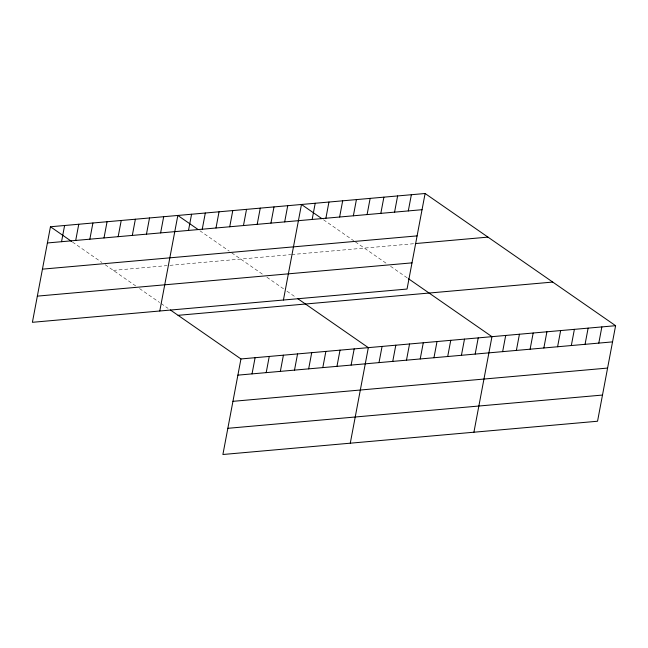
<?xml version="1.0" encoding="UTF-8"?>
<svg xmlns="http://www.w3.org/2000/svg" width="648" height="648" viewBox="0 0 648 648"><rect width="100%" height="100%" fill="white"/><g stroke="black" fill="none" stroke-linecap="round" stroke-linejoin="round"><path stroke-width="0.49" stroke-dasharray="3.24 2.43" d="M113.319 270.386L167.103 265.607M169.93 265.356L290.741 254.632M291.721 254.543L414.38 243.656M323.514 219.769L353.719 240.732M355.355 241.866L387.464 264.149M390.55 266.288L407.511 278.065M199.876 230.745L229.271 251.141M231.717 252.841L263.056 274.59M266.911 277.263L284.65 289.575M286.959 291.179L295.448 297.059M72.495 242.06L101.89 262.448M105.154 264.716L135.675 285.898M139.531 288.571L159.578 302.486M161.125 303.556L168.059 308.367"/><path stroke-width="0.97" d="M50.455 226.76L32.4 322.307L407.049 289.049L425.104 193.501L50.455 226.76L71.677 241.493M61.544 241.704L64.606 225.504M75.703 240.449L78.764 224.249M89.853 239.193L92.915 222.993M104.004 237.929L107.066 221.738M118.163 236.674L121.225 220.482M132.314 235.418L135.375 219.218M146.464 234.163L149.526 217.963M160.623 232.907L163.685 216.707M159.781 311L177.836 215.452L198.248 229.619M188.511 230.429L191.573 214.237M202.249 229.214L205.311 213.014M215.987 227.991L219.048 211.791M229.724 226.776L232.786 210.576M243.462 225.553L246.524 209.353M257.199 224.329L260.261 208.138M170.375 309.979L240.951 358.952L222.896 454.499L597.545 421.24L615.6 325.693L425.104 193.501M270.937 223.114L273.999 206.915M252.04 373.888L255.101 357.696M284.675 221.891L287.736 205.7M266.198 372.632L269.252 356.432M283.419 300.024L301.474 204.476L321.878 218.643M280.349 371.377L283.411 355.177M312.15 219.453L315.212 203.261M294.5 370.121L297.562 353.921M325.887 218.238L328.941 202.038M308.659 368.866L311.72 352.666M339.625 217.015L342.679 200.815M322.809 367.61L325.871 351.41M353.363 215.8L356.416 199.6M336.96 366.355L340.022 350.155M367.092 214.577L370.154 198.377M351.119 365.091L354.181 348.899M380.83 213.354L383.891 197.162M350.276 443.192L368.331 347.644L297.756 298.671M394.567 212.139L397.629 195.939M379.007 362.621L382.069 346.421M408.305 210.916L411.367 194.724M392.745 361.398L395.807 345.198M406.482 360.183L409.544 343.983M420.22 358.96L423.282 342.76M433.958 357.736L437.019 341.545M447.695 356.522L450.757 340.322M461.433 355.298L464.495 339.106M475.17 354.083L478.224 337.883M473.915 432.216L491.962 336.668L408.281 278.6M502.645 351.645L505.699 335.445M516.375 350.422L519.437 334.222M530.113 349.207L533.174 333.007M543.85 347.984L546.912 331.784M557.588 346.761L560.65 330.569M571.325 345.546L574.387 329.346M585.063 344.323L588.125 328.131M598.801 343.108L601.862 326.908M47.393 242.96L422.042 209.701M42.444 269.147L417.093 235.888M415.36 243.567L487.968 237.119M37.349 296.128L411.998 262.861M178.087 315.325L552.736 282.066M240.951 358.952L615.6 325.693M237.889 375.143L612.538 341.885M232.94 401.331L607.589 368.072M227.845 428.312L602.494 395.053"/></g></svg>
